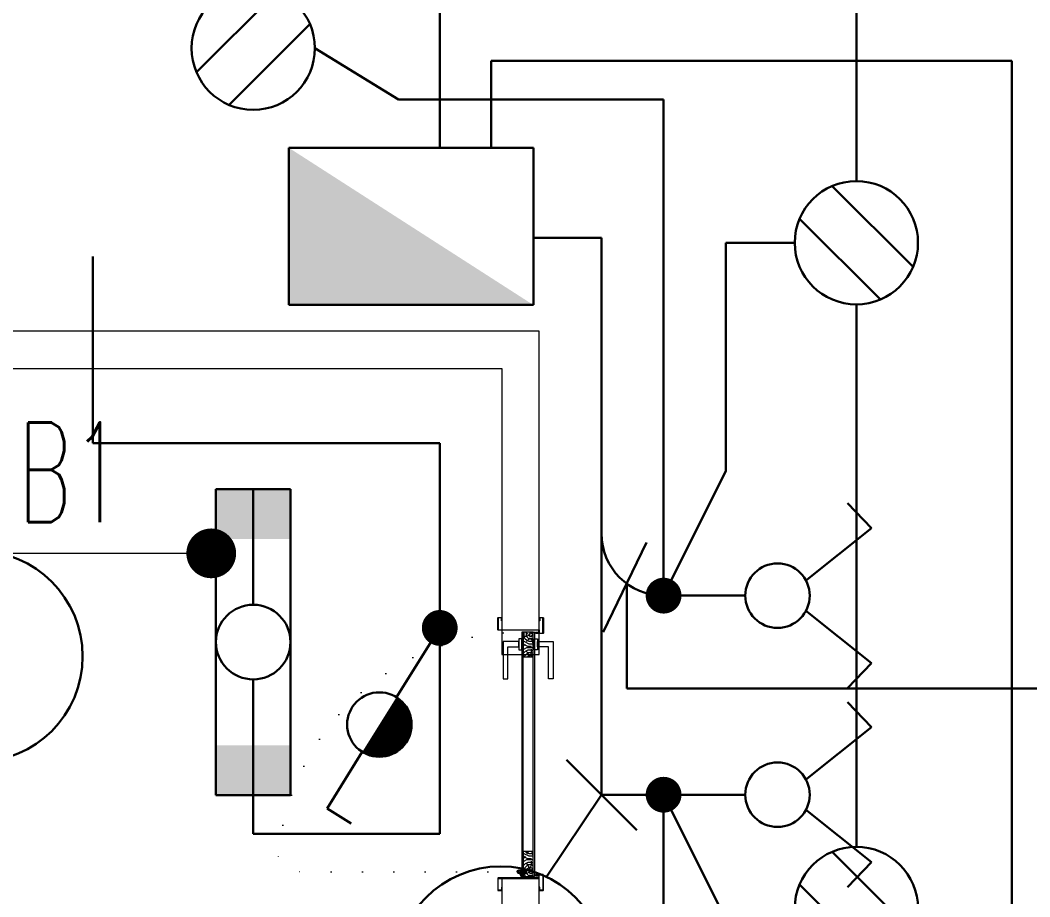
# Model space of a CAD drawing. Header units: metres. Extents: x -13316 to 152404, y -3899 to 30226.
# Drawn here: x 84986.3 to 85392.2, y 6957.6 to 7310 of the extents above; entities that cross this region are included whole.
import ezdxf
from ezdxf.enums import TextEntityAlignment as Align

# ---------------------------------------------------------------- set-up
doc = ezdxf.new("R2010")
doc.units = ezdxf.units.M
doc.header["$LTSCALE"] = 100
doc.header["$MEASUREMENT"] = 0
doc.linetypes.add('DOT2', pattern=[0.125, 0, -0.125])
doc.linetypes.add('HIDDEN', pattern=[0.375, 0.25, -0.125])
doc.layers.get('0').update_dxf_attribs({"color": 9, "lineweight": 9})
for name, color, linetype, lineweight in [('00', 9, 'Continuous', 9), ('06C @ 1', 9, 'Continuous', 9), ('09', 9, 'Continuous', 9), ('10', 9, 'Continuous', 9), ('12', 9, 'Continuous', 9), ('20', 9, 'DOT2', 9), ('21_mahal200', 9, 'Continuous', 9), ('E-2x18W GÖMME PL COMPACT FLUORESAN ARMATÜR', 7, 'Continuous', 30), ('E-2x36 W SIVAÜSTÜ FLUORESAN ARMATÜR (ETANŞ)', 7, 'Continuous', 30), ('E-ANAHTAR (ETANŞ)', 7, 'Continuous', 30), ('E-AYDINLATMA VE PRİZ PANOSU', 7, 'Continuous', 30), ('E-KABLO', 7, 'Continuous', 30), ('E-KOMÜTATÖR ANAHTAR', 7, 'Continuous', 30), ('E-LINYE', 7, 'Continuous', 30)]:
    doc.layers.add(name, color=color, linetype=linetype, lineweight=lineweight)
doc.styles.add('E-YAZI', font='txttw.shx')
doc.styles.add('MuuM_TEXT-STANDART', font='ARIALN.TTF')
doc.dimstyles.new('MuuM_DIM200', dxfattribs={"dimscale": 20, "dimtxt": 2, "dimasz": 1, "dimexe": 1, "dimexo": 1, "dimgap": 1, "dimtad": 1, "dimdec": 1, "dimrnd": 0.5, "dimdsep": 46, "dimtxsty": 'MuuM_TEXT-STANDART', "dimblk": 'ARCHTICK', "dimcen": 0, "dimdle": 0.15, "dimclrd": 256, "dimclre": 256, "dimclrt": 256, "dimadec": 0, "dimazin": 0, "dimtfac": 5, "dimtdec": 1, "dimtix": 1, "dimtmove": 2, "dimatfit": 3, "dimldrblk": 'DOT', "dimfxl": 3, "dimfxlon": 1, "dimtolj": 1, "dimlwd": -1, "dimlwe": -1, "dimarcsym": 0})

# ---------------------------------------------------------------- blocks, each defined once
blk = doc.blocks.new('100_2x18W GÖMME PL COMPACT FLUORESAN ARMATÜR')
at = {"layer": 'E-2x18W GÖMME PL COMPACT FLUORESAN ARMATÜR', "color": 7}
for p, q in [((-1.426, -0.605), (0.605, 1.426)), ((-0.605, -1.426), (1.426, 0.605))]:
    blk.add_line(p, q, dxfattribs=at)
at = {"layer": 'E-2x18W GÖMME PL COMPACT FLUORESAN ARMATÜR', "color": 4}
blk.add_circle((0, 0), 1.549, dxfattribs=at)
blk = doc.blocks.new('100_KOMÜTATÖR ANAHTAR')
at = {"layer": 'E-KOMÜTATÖR ANAHTAR', "color": 4}
for p, q in [((-1.695, 5.222), (-2.326, 4.622)), ((-0.372, 3.563), (-1.695, 5.222)), ((0.372, 3.563), (1.695, 5.222)), ((1.695, 5.222), (2.326, 4.622)), ((0, 2.053), (0, 0))]:
    blk.add_line(p, q, dxfattribs=at)
blk.add_circle((0, 2.863), 0.81, dxfattribs=at)
blk = doc.blocks.new('100_AYDINLATMA VE PRİZ PANOSU')
at = {"layer": 'E-AYDINLATMA VE PRİZ PANOSU', "color": 4}
for p, q in [((-3.072, 3.948), (3.072, 3.948)), ((-3.072, 0), (-3.072, 3.948)), ((3.072, 3.948), (3.072, 0)), ((3.072, 0), (-3.072, 0))]:
    blk.add_line(p, q, dxfattribs=at)
blk.add_solid([(3.072, 0), (-3.072, 0), (-3.072, 3.948)], dxfattribs=at)
blk = doc.blocks.new('100_2x36 W SIVAÜSTÜ FLUORESAN ARMATÜR (ETANŞ)')
at = {"layer": 'E-2x36 W SIVAÜSTÜ FLUORESAN ARMATÜR (ETANŞ)', "color": 4}
for p, q in [((-6.15, 1.5), (6.15, 1.5)), ((-6.15, 1.5), (-6.15, -1.5)), ((6.15, 1.5), (6.15, -1.5)), ((-1.5, 0), (-6.15, 0)), ((1.5, 0), (6.15, 0)), ((-6.15, -1.5), (6.15, -1.5))]:
    blk.add_line(p, q, dxfattribs=at)
blk.add_circle((0, 0), 1.5, dxfattribs=at)
for points in [[(-4.15, 1.5), (-4.15, -1.5), (-6.15, 1.5), (-6.15, -1.5)], [(4.15, 1.5), (4.15, -1.5), (6.15, 1.5), (6.15, -1.5)]]:
    blk.add_solid(points, dxfattribs=at)
blk = doc.blocks.new('100_ANAHTAR (ETANŞ)')
at = {"layer": 'E-ANAHTAR (ETANŞ)', "color": 4}
for p, q in [((0, 5.345), (-0.714, 5.345)), ((0, 3.673), (0, 5.345)), ((0, 2.053), (0, 0))]:
    blk.add_line(p, q, dxfattribs=at)
at = {"layer": 'E-ANAHTAR (ETANŞ)', "color": 4, "const_width": 0.81}
blk.add_lwpolyline([(0, 3.268, 0.414214), (-0.405, 2.863, 0.414214), (0, 2.458, 0.414214)], format="xyb", dxfattribs=at)
at = {"layer": 'E-ANAHTAR (ETANŞ)', "color": 4}
blk.add_circle((0, 2.863), 0.81, dxfattribs=at)
blk = doc.blocks.new('_ArchTick')
at = {"color": 0, "linetype": 'ByBlock', "const_width": 0.15}
blk.add_lwpolyline([(-0.5, -0.5), (0.5, 0.5)], dxfattribs=at)
blk = doc.blocks.new('_Dot')
at = {"color": 0, "linetype": 'ByBlock', "lineweight": -2}
blk.add_line((-0.5, 0), (-1, 0), dxfattribs=at)
at = {"color": 0, "linetype": 'ByBlock', "const_width": 0.5}
blk.add_lwpolyline([(-0.25, 0, 1), (0.25, 0, 1)], format="xyb", close=True, dxfattribs=at)
blk = doc.blocks.new('p-kapı kolu')
for points in [[(2.2, 0), (2.2, -1.25), (-2.2, -1.25), (-2.2, 0), (2.2, 0)], [(1.225, -1.25), (1.225, -7.5), (-13.775, -7.5), (-13.775, -5.625), (-1.025, -5.625), (-1.025, -5.625), (-1.025, -1.25), (1.225, -1.25)]]:
    blk.add_lwpolyline(points)
blk = doc.blocks.new('K-AH-01')
at = {"layer": '09'}
h = blk.add_hatch(dxfattribs=at)
h.set_pattern_fill('LOGEND', color=256, scale=10, style=0)
h.set_pattern_definition([(7e-15, (-3944.073, -2726.897), (10, 10), [3, -7]), (7e-15, (-3944.073, -2726.397), (10, 10), [3, -7]), (7e-15, (-3943.573, -2725.397), (10, 10), [2, -8]), (7e-15, (-3943.073, -2724.397), (10, 10), [1.5, -8.5]), (7e-15, (-3943.073, -2723.397), (10, 10), [1, -9]), (7e-15, (-3945.573, -2722.397), (10, 10), [0.5, -2.5, 0.5, -6.5]), (7e-15, (-3944.073, -2721.897), (10, 10), [0.5, -4, 1.5, -4]), (7e-15, (-3942.073, -2721.397), (10, 10), [0.5, -0.5, 0.5, -8.5]), (7e-15, (-3942.573, -2720.897), (10, 10), [0.5, -9.5]), (7e-15, (-3943.073, -2719.897), (10, 10), [1.5, -8.5]), (7e-15, (-3943.073, -2718.897), (10, 10), [2, -8]), (7e-15, (-3943.573, -2717.897), (10, 10), [2.5, -3, 0.5, -4]), (90, (-3947.573, -2723.897), (-10, 10), [0.5, -1, 2.5, -6]), (90, (-3947.073, -2722.897), (-10, 10), [0.5, -0.5, 1.5, -7.5]), (90, (-3946.573, -2718.897), (-10, 10), [1, -9]), (90, (-3946.073, -2722.897), (-10, 10), [2, -3, 0.5, -4.5]), (90, (-3945.573, -2717.397), (-10, 10), [0.5, -9.5]), (90, (-3945.073, -2722.397), (-10, 10), [1.5, -8.5]), (90, (-3944.073, -2721.897), (-10, 10), [1, -9]), (90, (-3943.073, -2721.897), (-10, 10), [0.5, -1.5, 1.5, -6.5]), (90, (-3942.573, -2721.397), (-10, 10), [0.5, -9.5]), (90, (-3942.073, -2723.397), (-10, 10), [1.4, -8.6]), (90, (-3941.573, -2725.397), (-10, 10), [1, -9]), (90, (-3940.573, -2721.397), (-10, 10), [0.5, -9.5]), (90, (-3939.573, -2721.897), (-10, 10), [1.5, -8.5]), (90, (-3938.573, -2721.897), (-10, 10), [1.5, -8.5]), (45, (-3940.073, -2725.8966), (1e-15, 10), [0.7071, -0.7071, 0.7071, -12.020836]), (45, (-3942.073, -2723.3966), (1e-15, 10), [1.4142, -12.727936]), (45, (-3946.073, -2718.3966), (1e-15, 10), [1.4142, -12.727936]), (45, (-3944.073, -2720.8966), (1e-15, 10), [1.4142, -12.727936]), (45, (-3943.573, -2722.8966), (1e-15, 10), [1.4142, -12.727936]), (45, (-3940.573, -2724.8966), (1e-15, 10), [1.4142, -12.727936]), (45, (-3941.573, -2724.3966), (1e-15, 10), [2.12132, -12.020816]), (45, (-3944.573, -2719.8966), (1e-15, 10), [0.7071, -13.435036]), (45, (-3945.073, -2718.8966), (1e-15, 10), [0.7071, -13.435036]), (45, (-3941.073, -2718.8966), (1e-15, 10), [0.7071, -13.435036]), (45, (-3945.073, -2723.8966), (1e-15, 10), [0.7071, -13.435036]), (45, (-3939.573, -2720.3966), (1e-15, 10), [0.7071, -13.435036]), (45, (-3943.073, -2721.3966), (1e-15, 10), [0.7071, -13.435036]), (45, (-3942.073, -2720.3966), (1e-15, 10), [0.7071, -13.435036]), (135, (-3942.573, -2722.3966), (-10, 1e-15), [0.7071, -0.7071, 2.12132, -10.606616]), (135, (-3941.073, -2722.3966), (-10, 1e-15), [0.7071, -13.435036]), (135, (-3941.073, -2725.8966), (-10, 1e-15), [0.7071, -13.435036]), (135, (-3943.073, -2723.3966), (-10, 1e-15), [0.7071, -13.435036]), (135, (-3941.573, -2721.3966), (-10, 1e-15), [0.7071, -13.435036]), (135, (-3944.073, -2723.8966), (-10, 1e-15), [0.7071, -13.435036]), (135, (-3940.073, -2723.8966), (-10, 1e-15), [0.7071, -13.435036]), (135, (-3947.073, -2726.8966), (-10, 1e-15), [0.7071, -13.435036]), (135, (-3946.573, -2726.3966), (-10, 1e-15), [1.4142, -12.727936]), (135, (-3946.073, -2725.8966), (-10, 1e-15), [1.4142, -12.727936]), (135, (-3945.073, -2725.8966), (-10, 1e-15), [1.4142, -12.727936]), (135, (-3944.573, -2724.8966), (-10, 1e-15), [1.4142, -12.727936]), (135, (-3940.573, -2720.8966), (-10, 1e-15), [1.4142, -12.727936]), (135, (-3938.573, -2725.8966), (-10, 1e-15), [1.4142, -12.727936]), (135, (-3938.073, -2717.8966), (-10, 1e-15), [1.4142, -12.727936]), (135, (-3938.073, -2718.8966), (-10, 1e-15), [1.4142, -12.727936]), (135, (-3939.073, -2719.3966), (-10, 1e-15), [1.4142, -12.727936]), (135, (-3946.073, -2719.3966), (-10, 1e-15), [2.12132, -12.020816]), (135, (-3939.573, -2720.3966), (-10, 1e-15), [2.12132, -12.020816]), (26.56505, (-3945.0727, -2717.3966), (10, 4e-09), [1.118, -21.24268]), (26.56505, (-3945.0727, -2722.3966), (10, 4e-09), [1.118, -21.24268]), (26.56505, (-3944.0727, -2719.3966), (10, 4e-09), [1.118, -21.24268]), (26.56505, (-3941.0727, -2726.3966), (10, 4e-09), [1.118, -21.24268]), (26.56505, (-3941.5727, -2725.3966), (10, 4e-09), [1.118, -21.24268]), (26.56505, (-3944.5727, -2723.3966), (10, 4e-09), [1.118, -21.24268]), (26.56505, (-3944.5727, -2718.3966), (10, 4e-09), [1.118, -21.24268]), (26.56505, (-3941.5727, -2721.3966), (10, 4e-09), [2.236, -20.12468]), (63.43495, (-3941.5727, -2719.8966), (5e-10, 10), [1.118, -21.24268]), (63.43495, (-3940.0727, -2722.8966), (5e-10, 10), [1.118, -21.24268]), (63.43495, (-3945.0727, -2720.8966), (5e-10, 10), [1.118, -21.24268]), (63.43495, (-3947.0727, -2720.3966), (5e-10, 10), [1.118, -21.24268]), (63.43495, (-3941.0727, -2722.3966), (5e-10, 10), [1.118, -21.24268]), (63.43495, (-3942.0727, -2722.3966), (5e-10, 10), [1.118, -21.24268]), (63.43495, (-3946.0727, -2720.8966), (5e-10, 10), [2.236, -20.12468]), (63.43495, (-3938.5727, -2724.3966), (5e-10, 10), [2.236, -20.12468]), (63.43495, (-3939.5727, -2723.8966), (5e-10, 10), [2.236, -20.12468]), (116.56505, (-3947.5727, -2725.3966), (-4e-09, 10), [1.118, -21.24268]), (116.56505, (-3947.5727, -2719.8966), (-4e-09, 10), [1.118, -21.24268]), (116.56505, (-3945.5727, -2726.8966), (-4e-09, 10), [1.118, -21.24268]), (116.56505, (-3946.5727, -2717.8966), (-4e-09, 10), [1.118, -21.24268]), (116.56505, (-3945.5727, -2723.8966), (-4e-09, 10), [1.118, -21.24268]), (116.56505, (-3943.5727, -2722.8966), (-4e-09, 10), [1.118, -21.24268]), (116.56505, (-3942.5727, -2720.8966), (-4e-09, 10), [1.118, -21.24268]), (116.56505, (-3947.0727, -2724.8966), (3.2e-06, 10.0000016), [1.118, -21.24268]), (116.56505, (-3944.5727, -2723.3966), (-4e-09, 10), [1.118, -21.24268]), (116.56505, (-3941.5727, -2724.3966), (-4e-09, 10), [1.118, -21.24268]), (116.56505, (-3940.5727, -2723.3966), (-4e-09, 10), [1.118, -21.24268]), (116.56505, (-3938.5727, -2720.3966), (-4e-09, 10), [1.118, -21.24268]), (116.56505, (-3946.0727, -2717.3966), (-4e-09, 10), [1.118, -21.24268]), (116.56505, (-3947.5727, -2717.8966), (-4e-09, 10), [2.236, -20.12468]), (116.56505, (-3946.0727, -2724.8966), (-4e-09, 10), [2.236, -20.12468]), (153.43495, (-3947.5727, -2726.3966), (-10, 5e-10), [1.118, -21.24268]), (153.43495, (-3939.0727, -2726.8966), (-10, 5e-10), [1.118, -21.24268]), (153.43495, (-3939.5727, -2721.8966), (-10, 5e-10), [1.118, -21.24268]), (153.43495, (-3943.5727, -2725.3966), (-10, 5e-10), [1.118, -21.24268]), (153.43495, (-3944.0727, -2726.3966), (-10, 5e-10), [1.118, -21.24268]), (153.43495, (-3943.0727, -2724.3966), (-10, 5e-10), [1.118, -21.24268]), (153.43495, (-3940.0727, -2718.3966), (-10, 5e-10), [1.118, -21.24268]), (153.43495, (-3939.0727, -2717.8966), (-10, 5e-10), [2.236, -20.12468])])
h.paths.add_polyline_path([(10.77, 6.46), (10.77, 2.46), (0.77, 2.46), (0.77, 6.46)])
h = blk.add_hatch(dxfattribs=at)
h.set_pattern_fill('LOGEND', color=256, scale=10, style=0)
h.set_pattern_definition([(7e-15, (-3938.781, -2726.897), (10, 10), [3, -7]), (7e-15, (-3938.781, -2726.397), (10, 10), [3, -7]), (7e-15, (-3938.281, -2725.397), (10, 10), [2, -8]), (7e-15, (-3937.781, -2724.397), (10, 10), [1.5, -8.5]), (7e-15, (-3937.781, -2723.397), (10, 10), [1, -9]), (7e-15, (-3940.281, -2722.397), (10, 10), [0.5, -2.5, 0.5, -6.5]), (7e-15, (-3938.781, -2721.897), (10, 10), [0.5, -4, 1.5, -4]), (7e-15, (-3936.781, -2721.397), (10, 10), [0.5, -0.5, 0.5, -8.5]), (7e-15, (-3937.281, -2720.897), (10, 10), [0.5, -9.5]), (7e-15, (-3937.781, -2719.897), (10, 10), [1.5, -8.5]), (7e-15, (-3937.781, -2718.897), (10, 10), [2, -8]), (7e-15, (-3938.281, -2717.897), (10, 10), [2.5, -3, 0.5, -4]), (90, (-3942.281, -2723.897), (-10, 10), [0.5, -1, 2.5, -6]), (90, (-3941.781, -2722.897), (-10, 10), [0.5, -0.5, 1.5, -7.5]), (90, (-3941.281, -2718.897), (-10, 10), [1, -9]), (90, (-3940.781, -2722.897), (-10, 10), [2, -3, 0.5, -4.5]), (90, (-3940.281, -2717.397), (-10, 10), [0.5, -9.5]), (90, (-3939.781, -2722.397), (-10, 10), [1.5, -8.5]), (90, (-3938.781, -2721.897), (-10, 10), [1, -9]), (90, (-3937.781, -2721.897), (-10, 10), [0.5, -1.5, 1.5, -6.5]), (90, (-3937.281, -2721.397), (-10, 10), [0.5, -9.5]), (90, (-3936.781, -2723.397), (-10, 10), [1.4, -8.6]), (90, (-3936.281, -2725.397), (-10, 10), [1, -9]), (90, (-3935.281, -2721.397), (-10, 10), [0.5, -9.5]), (90, (-3934.281, -2721.897), (-10, 10), [1.5, -8.5]), (90, (-3933.281, -2721.897), (-10, 10), [1.5, -8.5]), (45, (-3934.781, -2725.8966), (1e-15, 10), [0.7071, -0.7071, 0.7071, -12.020836]), (45, (-3936.781, -2723.3966), (1e-15, 10), [1.4142, -12.727936]), (45, (-3940.781, -2718.3966), (1e-15, 10), [1.4142, -12.727936]), (45, (-3938.781, -2720.8966), (1e-15, 10), [1.4142, -12.727936]), (45, (-3938.281, -2722.8966), (1e-15, 10), [1.4142, -12.727936]), (45, (-3935.281, -2724.8966), (1e-15, 10), [1.4142, -12.727936]), (45, (-3936.281, -2724.3966), (1e-15, 10), [2.12132, -12.020816]), (45, (-3939.281, -2719.8966), (1e-15, 10), [0.7071, -13.435036]), (45, (-3939.781, -2718.8966), (1e-15, 10), [0.7071, -13.435036]), (45, (-3935.781, -2718.8966), (1e-15, 10), [0.7071, -13.435036]), (45, (-3939.781, -2723.8966), (1e-15, 10), [0.7071, -13.435036]), (45, (-3934.281, -2720.3966), (1e-15, 10), [0.7071, -13.435036]), (45, (-3937.781, -2721.3966), (1e-15, 10), [0.7071, -13.435036]), (45, (-3936.781, -2720.3966), (1e-15, 10), [0.7071, -13.435036]), (135, (-3937.281, -2722.3966), (-10, 1e-15), [0.7071, -0.7071, 2.12132, -10.606616]), (135, (-3935.781, -2722.3966), (-10, 1e-15), [0.7071, -13.435036]), (135, (-3935.781, -2725.8966), (-10, 1e-15), [0.7071, -13.435036]), (135, (-3937.781, -2723.3966), (-10, 1e-15), [0.7071, -13.435036]), (135, (-3936.281, -2721.3966), (-10, 1e-15), [0.7071, -13.435036]), (135, (-3938.781, -2723.8966), (-10, 1e-15), [0.7071, -13.435036]), (135, (-3934.781, -2723.8966), (-10, 1e-15), [0.7071, -13.435036]), (135, (-3941.781, -2726.8966), (-10, 1e-15), [0.7071, -13.435036]), (135, (-3941.281, -2726.3966), (-10, 1e-15), [1.4142, -12.727936]), (135, (-3940.781, -2725.8966), (-10, 1e-15), [1.4142, -12.727936]), (135, (-3939.781, -2725.8966), (-10, 1e-15), [1.4142, -12.727936]), (135, (-3939.281, -2724.8966), (-10, 1e-15), [1.4142, -12.727936]), (135, (-3935.281, -2720.8966), (-10, 1e-15), [1.4142, -12.727936]), (135, (-3933.281, -2725.8966), (-10, 1e-15), [1.4142, -12.727936]), (135, (-3932.781, -2717.8966), (-10, 1e-15), [1.4142, -12.727936]), (135, (-3932.781, -2718.8966), (-10, 1e-15), [1.4142, -12.727936]), (135, (-3933.781, -2719.3966), (-10, 1e-15), [1.4142, -12.727936]), (135, (-3940.781, -2719.3966), (-10, 1e-15), [2.12132, -12.020816]), (135, (-3934.281, -2720.3966), (-10, 1e-15), [2.12132, -12.020816]), (26.56505, (-3939.7813, -2717.3966), (10, 4e-09), [1.118, -21.24268]), (26.56505, (-3939.7813, -2722.3966), (10, 4e-09), [1.118, -21.24268]), (26.56505, (-3938.7813, -2719.3966), (10, 4e-09), [1.118, -21.24268]), (26.56505, (-3935.7813, -2726.3966), (10, 4e-09), [1.118, -21.24268]), (26.56505, (-3936.2813, -2725.3966), (10, 4e-09), [1.118, -21.24268]), (26.56505, (-3939.2813, -2723.3966), (10, 4e-09), [1.118, -21.24268]), (26.56505, (-3939.2813, -2718.3966), (10, 4e-09), [1.118, -21.24268]), (26.56505, (-3936.2813, -2721.3966), (10, 4e-09), [2.236, -20.12468]), (63.43495, (-3936.2813, -2719.8966), (5e-10, 10), [1.118, -21.24268]), (63.43495, (-3934.7813, -2722.8966), (5e-10, 10), [1.118, -21.24268]), (63.43495, (-3939.7813, -2720.8966), (5e-10, 10), [1.118, -21.24268]), (63.43495, (-3941.7813, -2720.3966), (5e-10, 10), [1.118, -21.24268]), (63.43495, (-3935.7813, -2722.3966), (5e-10, 10), [1.118, -21.24268]), (63.43495, (-3936.7813, -2722.3966), (5e-10, 10), [1.118, -21.24268]), (63.43495, (-3940.7813, -2720.8966), (5e-10, 10), [2.236, -20.12468]), (63.43495, (-3933.2813, -2724.3966), (5e-10, 10), [2.236, -20.12468]), (63.43495, (-3934.2813, -2723.8966), (5e-10, 10), [2.236, -20.12468]), (116.56505, (-3942.2813, -2725.3966), (-4e-09, 10), [1.118, -21.24268]), (116.56505, (-3942.2813, -2719.8966), (-4e-09, 10), [1.118, -21.24268]), (116.56505, (-3940.2813, -2726.8966), (-4e-09, 10), [1.118, -21.24268]), (116.56505, (-3941.2813, -2717.8966), (-4e-09, 10), [1.118, -21.24268]), (116.56505, (-3940.2813, -2723.8966), (-4e-09, 10), [1.118, -21.24268]), (116.56505, (-3938.2813, -2722.8966), (-4e-09, 10), [1.118, -21.24268]), (116.56505, (-3937.2813, -2720.8966), (-4e-09, 10), [1.118, -21.24268]), (116.56505, (-3941.7813, -2724.8966), (3.2e-06, 10.0000016), [1.118, -21.24268]), (116.56505, (-3939.2813, -2723.3966), (-4e-09, 10), [1.118, -21.24268]), (116.56505, (-3936.2813, -2724.3966), (-4e-09, 10), [1.118, -21.24268]), (116.56505, (-3935.2813, -2723.3966), (-4e-09, 10), [1.118, -21.24268]), (116.56505, (-3933.2813, -2720.3966), (-4e-09, 10), [1.118, -21.24268]), (116.56505, (-3940.7813, -2717.3966), (-4e-09, 10), [1.118, -21.24268]), (116.56505, (-3942.2813, -2717.8966), (-4e-09, 10), [2.236, -20.12468]), (116.56505, (-3940.7813, -2724.8966), (-4e-09, 10), [2.236, -20.12468]), (153.43495, (-3942.2813, -2726.3966), (-10, 5e-10), [1.118, -21.24268]), (153.43495, (-3933.7813, -2726.8966), (-10, 5e-10), [1.118, -21.24268]), (153.43495, (-3934.2813, -2721.8966), (-10, 5e-10), [1.118, -21.24268]), (153.43495, (-3938.2813, -2725.3966), (-10, 5e-10), [1.118, -21.24268]), (153.43495, (-3938.7813, -2726.3966), (-10, 5e-10), [1.118, -21.24268]), (153.43495, (-3937.7813, -2724.3966), (-10, 5e-10), [1.118, -21.24268]), (153.43495, (-3934.7813, -2718.3966), (-10, 5e-10), [1.118, -21.24268]), (153.43495, (-3933.7813, -2717.8966), (-10, 5e-10), [2.236, -20.12468])])
h.paths.add_polyline_path([(89.06, 2.47), (89.06, 6.46), (99.06, 6.47), (99.06, 2.47)])
at = {"layer": '10'}
for points in [[(-0.44, -1.7), (1.3, -1.7, 0.414214), (1.6, -1.4), (1.6, 1.1, 0.414214), (1.3, 1.4, 0.414214), (1, 1.1), (1, 0.2), (0.2, 0.2), (0.2, 16.4, 0.414214), (-0.1, 16.7), (-4.6, 16.7, 0.414214), (-4.9, 16.4), (-4.9, 15.3, 0.414214), (-4.6, 15), (-3.5, 15), (-3.5, 15.2), (-4.6, 15.2, -0.414214), (-4.7, 15.3), (-4.7, 16.4, -0.414214), (-4.6, 16.5), (-0.2, 16.5), (-0.1, 16.5, -0.414214), (0, 16.4), (0, 0), (1.2, 0), (1.2, 1.1, -0.414214), (1.3, 1.2, -0.414214), (1.4, 1.1), (1.4, -1.4, -0.414214), (1.3, -1.5), (-0.44, -1.5), (-4.6, -1.5, -0.414214), (-4.7, -1.4), (-4.7, -0.3, -0.414214), (-4.6, -0.2), (-3.5, -0.2), (-3.5, 0), (-4.6, 0, 0.414214), (-4.9, -0.3), (-4.9, -1.4, 0.414214), (-4.6, -1.7)], [(100.44, -1.7), (98.7, -1.7, -0.414214), (98.4, -1.4), (98.4, 1.1, -0.414214), (98.7, 1.4, -0.414214), (99, 1.1), (99, 0.2), (99.8, 0.2), (99.8, 16.4, -0.414214), (100.1, 16.7), (104.6, 16.7, -0.414214), (104.9, 16.4), (104.9, 15.3, -0.414214), (104.6, 15), (103.5, 15), (103.5, 15.2), (104.6, 15.2, 0.414214), (104.7, 15.3), (104.7, 16.4, 0.414214), (104.6, 16.5), (100.2, 16.5), (100.1, 16.5, 0.414214), (100, 16.4), (100, 0), (98.8, 0), (98.8, 1.1, 0.414214), (98.7, 1.2, 0.414214), (98.6, 1.1), (98.6, -1.4, 0.414214), (98.7, -1.5), (100.44, -1.5), (104.6, -1.5, 0.414214), (104.7, -1.4), (104.7, -0.3, 0.414214), (104.6, -0.2), (103.5, -0.2), (103.5, 0), (104.6, 0, -0.414214), (104.9, -0.3), (104.9, -1.4, -0.414214), (104.6, -1.7)], [(2.15, 7.6), (0.77, 6.96), (0.77, 4.09), (0.57, 4.09), (0.57, 7.09), (2.04, 7.77, -14.796002)]]:
    blk.add_lwpolyline(points, format="xyb", close=True, dxfattribs=at)
blk.add_circle((2.72, 8.09), 0.55, dxfattribs=at)
at = {"layer": '12'}
for points in [[(0.77, 6.46), (99.06, 6.47), (99.06, 6.97), (0.77, 6.96)], [(0.77, 2.46), (10.77, 2.46), (10.77, 6.46), (0.77, 6.46)], [(89.06, 2.46), (99.06, 2.46), (99.06, 6.47), (89.06, 6.47)], [(0.77, 2.46), (99.06, 2.46), (99.06, 1.96), (0.77, 1.96)]]:
    blk.add_lwpolyline(points, close=True, dxfattribs=at)
at = {"layer": '20'}
blk.add_lwpolyline([(2.72, 8.09), (2.72, 105.23)], dxfattribs=at)
at = {"layer": '20', "linetype": 'HIDDEN'}
for points in [[(1.97, 6.89), (1.97, 5.39), (3.47, 5.39), (3.47, 6.89)], [(2.17, 7.58), (2.17, 5.59), (3.27, 5.59), (3.27, 7.58)]]:
    blk.add_lwpolyline(points, dxfattribs=at)
at = {"layer": '20'}
blk.add_arc((0.77, 6.96), 98.29, 357.0842, 88.8632, dxfattribs=at)
at = {"layer": '06C @ 1', "xscale": -1, "rotation": 180}
blk.add_blockref('p-kapı kolu', (94.06, 6.97), dxfattribs=at)
at = {"layer": '06C @ 1'}
blk.add_blockref('p-kapı kolu', (94.06, 1.96), dxfattribs=at)
blk = doc.blocks.new('1.Bod.Ara.Mimari Elk')
at = {"layer": '00'}
for points in [[(660, -1850), (660, -1780), (860, -1780), (860, -1895), (875, -1895), (875, -1765), (660, -1765), (660, -1329.43), (645, -1329.43), (645, -1765), (40, -1765), (40, -1780), (190, -1780), (190, -1850), (210, -1850), (210, -1780), (645, -1780), (645, -1850)], [(645, -1850), (645, -1850), (645, -1850), (470, -1850), (470, -1865), (645, -1865), (645, -2060), (660, -2060), (660, -2015), (860, -2015), (860, -2050), (875, -2050), (875, -1985), (860, -1985), (860, -2000), (660, -2000), (660, -1865)]]:
    blk.add_lwpolyline(points, dxfattribs=at)
at = {"rotation": 90.00000000000001}
blk.add_blockref('K-AH-01', (875, -1985), dxfattribs=at)
at = {"layer": '21_mahal200'}
blk.add_leader([(743.13, -1854.32), (-109.01, -1854.32)], dimstyle='MuuM_DIM200', override={"dimasz": 1, "dimfxl": 10}, dxfattribs=at)

msp = doc.modelspace()

# ---------------------------------------------------------------- linework, layer by layer
at = {"layer": 'E-KABLO', "color": 6}
for p, q in [((85322.5, 7245.31), (85322.5, 7385.22)), ((85104.78, 7298.74), (85138.38, 7278.18)), ((85138.38, 7278.18), (85245, 7278.18)), ((85245, 7078.68), (85245, 7278.18)), ((85270, 7128.68), (85270, 7220.53)), ((85270, 7220.53), (85297.72, 7220.53)), ((85015.55, 7215), (85015.55, 7140)), ((85322.5, 7195.75), (85322.5, 6977.69)), ((85155, 7140), (85015.55, 7140)), ((85155, 7065.7), (85155, 7140)), ((85270, 7128.68), (85245, 7078.68)), ((85220, 6998.65), (85220, 7103.68)), ((85155, 7065.7), (85155, 6982.91)), ((85080, 6982.91), (85080, 6998.5)), ((85245, 6998.65), (85220, 6998.65)), ((85245, 6998.65), (85245, 6815)), ((85270, 6948.65), (85245, 6998.65)), ((85155, 6982.91), (85080, 6982.91))]:
    msp.add_line(p, q, dxfattribs=at)
at = {"layer": 'E-KABLO', "color": 5}
for p, q in [((85155, 7335.07), (85155, 7258.7)), ((85175.66, 7293.68), (85385, 7293.68)), ((85175.66, 7293.68), (85175.66, 7258.7)), ((85385, 7293.68), (85385, 6763.99)), ((85192.63, 7222.53), (85220, 7222.53)), ((85220, 7103.68), (85220, 7222.53))]:
    msp.add_line(p, q, dxfattribs=at)
at = {"layer": 'E-KABLO', "color": 4, "linetype": 'Continuous', "const_width": 7.2}
for points in [[(85248.6, 7078.68, 1), (85241.4, 7078.68, 1)], [(85158.6, 7065.7, 1), (85151.4, 7065.7, 1)], [(85248.6, 6998.65, 1), (85241.4, 6998.65, 1)]]:
    msp.add_lwpolyline(points, format="xyb", close=True, dxfattribs=at)
at = {"layer": 'E-KABLO', "color": 6}
msp.add_arc((85245, 7103.68), 25, 180, 270, dxfattribs=at)
at = {"layer": 'E-LINYE', "color": 7, "linetype": 'Continuous'}
for p, q in [((85238.17, 7100.06), (85220.73, 7064.06)), ((85230.17, 7083.55), (85230.17, 7041.34)), ((85423.24, 7041.34), (85230.17, 7041.34)), ((85205.97, 7012.65), (85234.28, 6984.4)), ((85197.87, 6965.65), (85220, 6998.65))]:
    msp.add_line(p, q, dxfattribs=at)
for centre in [(84968.98, 7054.27), (85179.53, 6927.38)]:
    msp.add_circle(centre, 42.44, dxfattribs=at)

# ---------------------------------------------------------------- block references
msp.add_blockref('1.Bod.Ara.Mimari Elk', (84320, 8950))
at = {"layer": 'E-2x18W GÖMME PL COMPACT FLUORESAN ARMATÜR', "yscale": 16, "zscale": 16}
for p, xscale in [((85080, 7298.74), 16), ((85322.5, 6952.91), -16)]:
    msp.add_blockref('100_2x18W GÖMME PL COMPACT FLUORESAN ARMATÜR', p, dxfattribs=dict(at, xscale=xscale))
at = {"layer": 'E-2x18W GÖMME PL COMPACT FLUORESAN ARMATÜR', "color": 1, "xscale": -16, "yscale": 16, "zscale": 16}
msp.add_blockref('100_2x18W GÖMME PL COMPACT FLUORESAN ARMATÜR', (85322.5, 7220.53), dxfattribs=at)
at = {"layer": 'E-2x36 W SIVAÜSTÜ FLUORESAN ARMATÜR (ETANŞ)', "xscale": 10, "yscale": 10, "zscale": 10, "rotation": 270}
msp.add_blockref('100_2x36 W SIVAÜSTÜ FLUORESAN ARMATÜR (ETANŞ)', (85080, 7060), dxfattribs=at)
at = {"layer": 'E-ANAHTAR (ETANŞ)', "xscale": 16, "yscale": 16, "zscale": 16, "rotation": 148.0057877519245}
msp.add_blockref('100_ANAHTAR (ETANŞ)', (85155, 7065.7), dxfattribs=at)
at = {"layer": 'E-AYDINLATMA VE PRİZ PANOSU', "xscale": 15.99999999999999, "yscale": 15.99999999999999, "zscale": 15.99999999999999}
msp.add_blockref('100_AYDINLATMA VE PRİZ PANOSU', (85143.48, 7195.53), dxfattribs=at)
at = {"layer": 'E-KOMÜTATÖR ANAHTAR', "xscale": 16, "yscale": 16, "zscale": 16, "rotation": 269.9999999840473}
for p in [(85245, 7078.68), (85245, 6998.65)]:
    msp.add_blockref('100_KOMÜTATÖR ANAHTAR', p, dxfattribs=at)

# ---------------------------------------------------------------- texts
at = {"layer": 'E-LINYE', "color": 3, "linetype": 'Continuous', "style": 'E-YAZI', "width": 0.6}
msp.add_text('AT-2B1', height=40, dxfattribs=at).set_placement((84965.37, 7128.28), align=Align.MIDDLE_CENTER)

doc.saveas('drawing.dxf')
